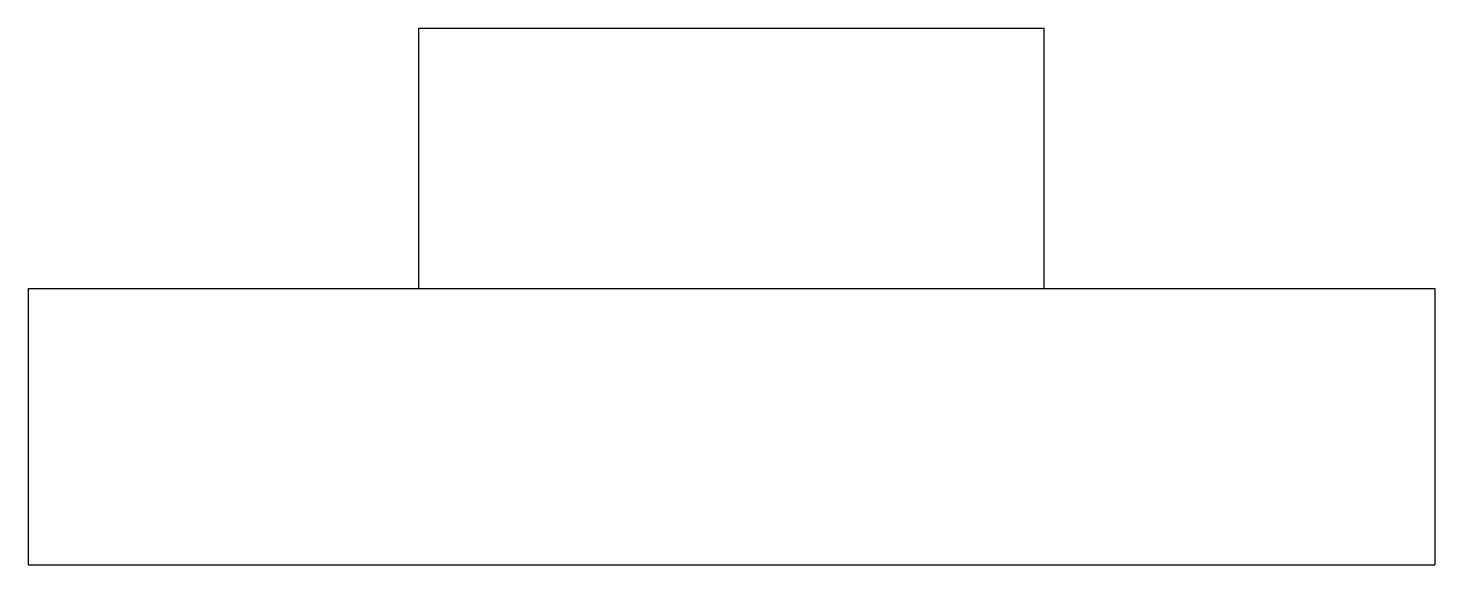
# Model space of a CAD drawing. Extents: x 251.5 to 278.5, y -166.1 to -138.9.
# Drawn here: x 251.48 to 278.48, y -149.18 to -138.88 of the extents above; entities outside this region: 1.
import ezdxf

# ---------------------------------------------------------------- set-up
doc = ezdxf.new("R2010")
doc.units = 0
doc.layers.add('輪廓線', color=7, linetype='CONTINUOUS')
doc.styles.add('CNS1', font='txt.shx', dxfattribs={"height": 3, "bigfont": 'chineset.shx'})

msp = doc.modelspace()

# ---------------------------------------------------------------- linework, layer by layer
at = {"layer": '輪廓線'}
for p, q in [((258.982, -138.876), (270.982, -138.876)), ((258.982, -143.876), (258.982, -138.876)), ((270.982, -143.876), (270.982, -138.876)), ((251.482, -143.876), (251.482, -149.181)), ((251.482, -143.876), (278.482, -143.876)), ((278.482, -143.876), (278.482, -149.181)), ((251.482, -149.181), (278.482, -149.181))]:
    msp.add_line(p, q, dxfattribs=at)

# ---------------------------------------------------------------- texts
at = {"layer": '輪廓線', "style": 'CNS1'}
msp.add_text('圖 7-35', height=3, dxfattribs=at).set_placement((257.579, -166.117))

doc.saveas('drawing.dxf')
